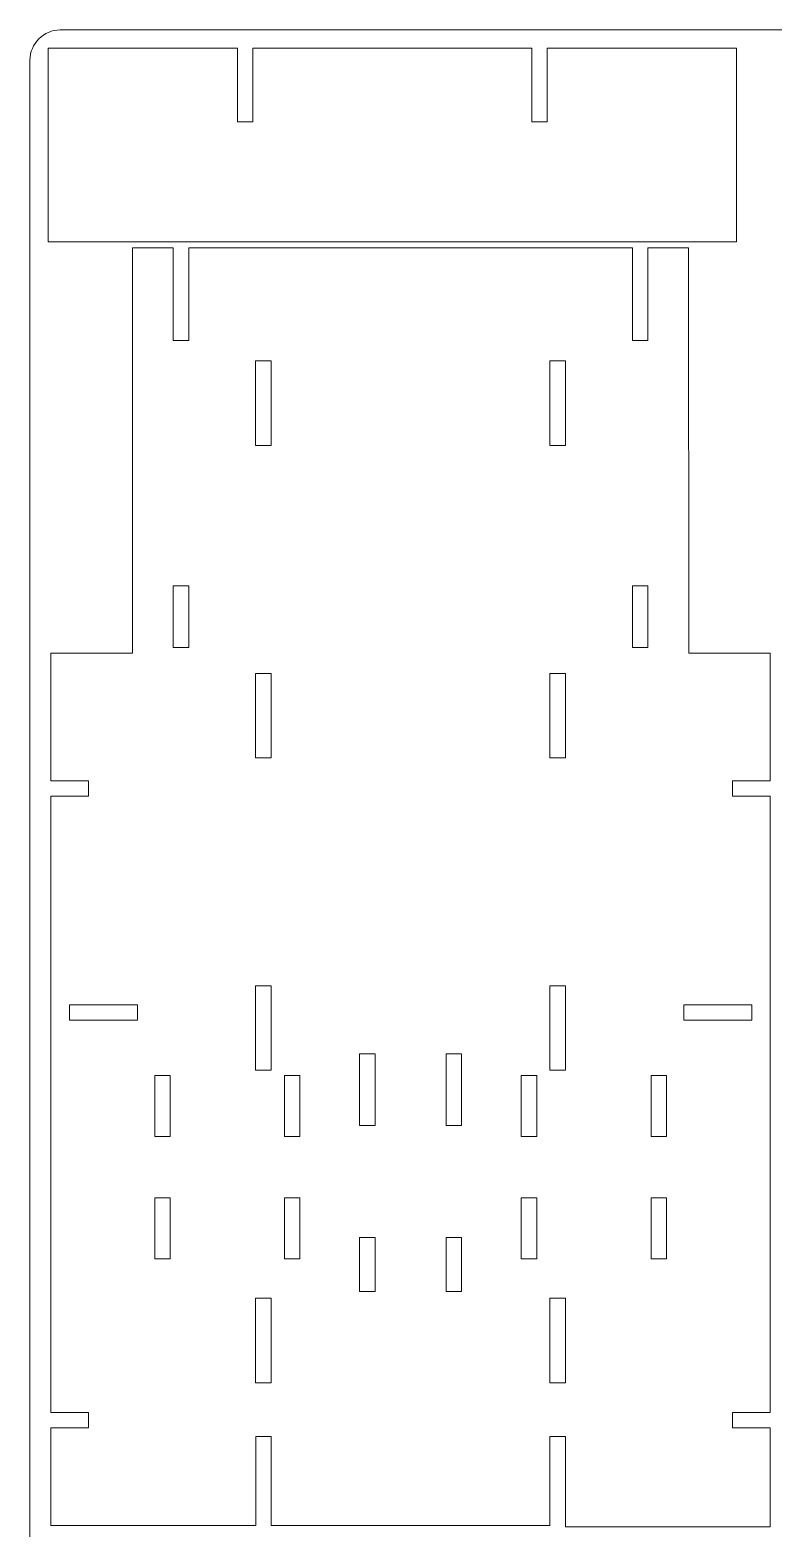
# Model space of a CAD drawing. Header units: centimetres. Extents: x -10 to 98, y 3 to 108.
# Drawn here: x -10.32 to 4.28, y 78.5 to 107.92 of the extents above; entities that cross this region are included whole.
import ezdxf

# ---------------------------------------------------------------- set-up
doc = ezdxf.new("R2010")
doc.units = ezdxf.units.CM
doc.header["$MEASUREMENT"] = 0
doc.layers.add('Camada 1', color=7, linetype='Continuous')

msp = doc.modelspace()

# ---------------------------------------------------------------- linework, layer by layer
at = {"layer": 'Camada 1', "color": 5, "lineweight": 9}
for points in [[(-9.72288, 107.91719), (-10.05012, 107.91719), (-10.31787, 107.64944), (-10.31787, 107.32219)], [(-9.72288, 107.91719), (-9.72288, 107.91719), (23.59712, 107.91719), (23.59712, 107.91719)], [(-10.31787, 56.15219), (-10.31787, 56.15219), (-10.31787, 107.32219), (-10.31787, 107.32219)]]:
    msp.add_open_spline(points, degree=3, dxfattribs=at)
at = {"layer": 'Camada 1', "color": 3, "lineweight": 9}
for points in [[(-6.24121, 107.56019), (-6.24121, 107.56019), (-9.96087, 107.56019), (-9.96087, 107.56019)], [(-9.96087, 107.56019), (-9.96087, 106.29276), (-9.96087, 105.02533), (-9.96087, 103.75789)], [(-6.24121, 106.11553), (-6.24121, 106.11553), (-6.24121, 107.56019), (-6.24121, 107.56019)], [(-0.46137, 107.56019), (-0.46137, 107.56019), (-5.93993, 107.56019), (-5.93993, 107.56019)], [(-5.93993, 107.56019), (-5.93993, 107.56019), (-5.93993, 106.11553), (-5.93993, 106.11553)], [(-0.46137, 106.11553), (-0.46137, 106.11553), (-0.46137, 107.56019), (-0.46137, 107.56019)], [(3.55956, 107.56019), (3.55956, 107.56019), (-0.16009, 107.56019), (-0.16009, 107.56019)], [(-0.16009, 107.56019), (-0.16009, 107.56019), (-0.16009, 106.11553), (-0.16009, 106.11553)], [(3.55956, 103.75789), (3.55956, 103.75789), (3.55956, 107.56019), (3.55956, 107.56019)], [(-5.93993, 106.11553), (-5.93993, 106.11553), (-6.24121, 106.11553), (-6.24121, 106.11553)], [(-0.16009, 106.11553), (-0.16009, 106.11553), (-0.46137, 106.11553), (-0.46137, 106.11553)], [(-9.96087, 103.75789), (-9.96087, 103.75789), (3.55956, 103.75789), (3.55956, 103.75789)], [(-8.30421, 95.67511), (-8.30421, 95.67511), (-8.30421, 103.63889), (-8.30421, 103.63889)], [(-8.30421, 103.63889), (-8.30421, 103.63889), (-7.5033, 103.63889), (-7.5033, 103.63889)], [(-7.5033, 103.63889), (-7.5033, 103.63889), (-7.5033, 101.81812), (-7.5033, 101.81812)], [(-7.19983, 101.81812), (-7.19983, 101.81812), (-7.19983, 103.63889), (-7.19983, 103.63889)], [(-7.19983, 103.63889), (-7.19983, 103.63889), (1.51251, 103.63889), (1.51251, 103.63889)], [(1.51251, 103.63889), (1.51251, 103.63889), (1.51251, 101.81812), (1.51251, 101.81812)], [(1.81597, 103.63889), (1.81597, 103.63889), (2.61806, 103.63889), (2.61806, 103.63889)], [(1.81597, 101.81812), (1.81597, 101.81812), (1.81597, 103.63889), (1.81597, 103.63889)], [(2.61806, 103.63889), (2.61806, 103.63889), (2.61925, 95.67511), (2.61925, 95.67511)], [(-7.5033, 101.81812), (-7.5033, 101.81812), (-7.19983, 101.81812), (-7.19983, 101.81812)], [(1.51251, 101.81812), (1.51251, 101.81812), (1.81597, 101.81812), (1.81597, 101.81812)], [(-9.90601, 93.17066), (-9.90601, 93.17066), (-9.90601, 95.67511), (-9.90601, 95.67511)], [(-9.90601, 95.67511), (-9.90601, 95.67511), (-8.30421, 95.67511), (-8.30421, 95.67511)], [(2.61925, 95.67511), (2.61925, 95.67511), (4.22106, 95.67511), (4.22106, 95.67511)], [(4.22106, 95.67511), (4.22106, 95.67511), (4.22106, 93.17066), (4.22106, 93.17066)], [(-9.167, 93.17066), (-9.167, 93.17066), (-9.90601, 93.17066), (-9.90601, 93.17066)], [(-9.167, 92.86721), (-9.167, 92.86721), (-9.167, 93.17066), (-9.167, 93.17066)], [(4.22106, 93.17066), (4.22106, 93.17066), (3.48085, 93.17066), (3.48085, 93.17066)], [(3.48085, 93.17066), (3.48085, 93.17066), (3.48085, 92.86721), (3.48085, 92.86721)], [(-9.90601, 80.76803), (-9.90601, 80.76803), (-9.90601, 92.86721), (-9.90601, 92.86721)], [(-9.90601, 92.86721), (-9.90601, 92.86721), (-9.167, 92.86721), (-9.167, 92.86721)], [(3.48085, 92.86721), (3.48085, 92.86721), (4.22106, 92.86721), (4.22106, 92.86721)], [(4.22106, 92.86721), (4.22106, 92.86721), (4.22106, 80.76803), (4.22106, 80.76803)], [(-9.167, 80.76803), (-9.167, 80.76803), (-9.90601, 80.76803), (-9.90601, 80.76803)], [(-9.167, 80.46458), (-9.167, 80.46458), (-9.167, 80.76803), (-9.167, 80.76803)], [(4.22106, 80.76803), (4.22106, 80.76803), (3.48085, 80.76803), (3.48085, 80.76803)], [(3.48085, 80.76803), (3.48085, 80.76803), (3.48085, 80.46458), (3.48085, 80.46458)], [(-9.90601, 78.54444), (-9.90601, 78.54444), (-9.90601, 80.46458), (-9.90601, 80.46458)], [(-9.90601, 80.46458), (-9.90601, 80.46458), (-9.167, 80.46458), (-9.167, 80.46458)], [(3.48085, 80.46458), (3.48085, 80.46458), (4.22106, 80.46458), (4.22106, 80.46458)], [(4.22106, 80.46458), (4.22106, 80.46458), (4.22106, 78.51945), (4.22106, 78.51945)], [(-5.58018, 80.29618), (-5.58018, 80.29618), (-5.88364, 80.29618), (-5.88364, 80.29618)], [(-5.88364, 80.29618), (-5.88364, 80.29618), (-5.88364, 78.54444), (-5.88364, 78.54444)], [(-5.58018, 78.54444), (-5.58018, 78.54444), (-5.58018, 80.29618), (-5.58018, 80.29618)], [(0.1975, 80.29618), (0.1975, 80.29618), (-0.10597, 80.29618), (-0.10597, 80.29618)], [(-0.10597, 80.29618), (-0.10597, 80.29618), (-0.10597, 78.54444), (-0.10597, 78.54444)], [(0.1975, 78.51945), (0.1975, 78.51945), (0.1975, 80.29618), (0.1975, 80.29618)], [(-5.88364, 78.54444), (-5.88364, 78.54444), (-9.90601, 78.54444), (-9.90601, 78.54444)], [(-0.10597, 78.54444), (-0.10597, 78.54444), (-5.58018, 78.54444), (-5.58018, 78.54444)], [(4.22106, 78.51945), (4.22106, 78.51945), (0.1975, 78.51945), (0.1975, 78.51945)]]:
    msp.add_open_spline(points, degree=3, dxfattribs=at)
at = {"layer": 'Camada 1', "lineweight": 9}
for points in [[(-5.58018, 101.41589), (-5.58018, 101.41589), (-5.88602, 101.41589), (-5.88602, 101.41589)], [(-5.88602, 101.41589), (-5.88602, 101.41589), (-5.88602, 99.75935), (-5.88602, 99.75935)], [(-5.58018, 99.75935), (-5.58018, 99.75935), (-5.58018, 101.41589), (-5.58018, 101.41589)], [(-0.10597, 99.75935), (-0.10597, 99.75935), (-0.10597, 101.41589), (-0.10597, 101.41589)], [(-0.10597, 101.41589), (-0.10597, 101.41589), (0.19989, 101.41589), (0.19989, 101.41589)], [(0.19989, 101.41589), (0.19989, 101.41589), (0.19989, 99.75935), (0.19989, 99.75935)], [(-5.88602, 99.75935), (-5.88602, 99.75935), (-5.58018, 99.75935), (-5.58018, 99.75935)], [(0.19989, 99.75935), (0.19989, 99.75935), (-0.10597, 99.75935), (-0.10597, 99.75935)], [(-7.5033, 96.99963), (-7.5033, 96.99963), (-7.19983, 96.99963), (-7.19983, 96.99963)], [(-7.5033, 95.7858), (-7.5033, 95.7858), (-7.5033, 96.99963), (-7.5033, 96.99963)], [(-7.19983, 96.99963), (-7.19983, 96.99963), (-7.19983, 95.7858), (-7.19983, 95.7858)], [(1.51251, 96.99963), (1.51251, 96.99963), (1.81597, 96.99963), (1.81597, 96.99963)], [(1.51251, 95.7858), (1.51251, 95.7858), (1.51251, 96.99963), (1.51251, 96.99963)], [(1.81597, 96.99963), (1.81597, 96.99963), (1.81597, 95.7858), (1.81597, 95.7858)], [(-7.19983, 95.7858), (-7.19983, 95.7858), (-7.5033, 95.7858), (-7.5033, 95.7858)], [(1.81597, 95.7858), (1.81597, 95.7858), (1.51251, 95.7858), (1.51251, 95.7858)], [(-5.58018, 95.28002), (-5.58018, 95.28002), (-5.88602, 95.28002), (-5.88602, 95.28002)], [(-5.88602, 95.28002), (-5.88602, 95.28002), (-5.88602, 93.62348), (-5.88602, 93.62348)], [(-5.58018, 93.62348), (-5.58018, 93.62348), (-5.58018, 95.28002), (-5.58018, 95.28002)], [(-0.10597, 95.28002), (-0.10597, 95.28002), (0.19989, 95.28002), (0.19989, 95.28002)], [(-0.10597, 93.62348), (-0.10597, 93.62348), (-0.10597, 95.28002), (-0.10597, 95.28002)], [(0.19989, 95.28002), (0.19989, 95.28002), (0.19989, 93.62348), (0.19989, 93.62348)], [(-5.88602, 93.62348), (-5.88602, 93.62348), (-5.58018, 93.62348), (-5.58018, 93.62348)], [(0.19989, 93.62348), (0.19989, 93.62348), (-0.10597, 93.62348), (-0.10597, 93.62348)], [(-5.58018, 89.14297), (-5.58018, 89.14297), (-5.88602, 89.14297), (-5.88602, 89.14297)], [(-5.88602, 89.14297), (-5.88602, 89.14297), (-5.88602, 87.48762), (-5.88602, 87.48762)], [(-5.58018, 87.48762), (-5.58018, 87.48762), (-5.58018, 89.14297), (-5.58018, 89.14297)], [(-0.10597, 87.48762), (-0.10597, 87.48762), (-0.10597, 89.14297), (-0.10597, 89.14297)], [(-0.10597, 89.14297), (-0.10597, 89.14297), (0.19989, 89.14297), (0.19989, 89.14297)], [(0.19989, 89.14297), (0.19989, 89.14297), (0.19989, 87.48762), (0.19989, 87.48762)], [(-9.54186, 88.4706), (-9.54186, 88.4706), (-9.54186, 88.77405), (-9.54186, 88.77405)], [(-9.54186, 88.77405), (-9.54186, 88.77405), (-8.20781, 88.77405), (-8.20781, 88.77405)], [(-8.20781, 88.77405), (-8.20781, 88.77405), (-8.20781, 88.4706), (-8.20781, 88.4706)], [(3.85691, 88.77405), (3.85691, 88.77405), (2.52167, 88.77405), (2.52167, 88.77405)], [(2.52167, 88.77405), (2.52167, 88.77405), (2.52167, 88.4706), (2.52167, 88.4706)], [(3.85691, 88.4706), (3.85691, 88.4706), (3.85691, 88.77405), (3.85691, 88.77405)], [(-8.20781, 88.4706), (-8.20781, 88.4706), (-9.54186, 88.4706), (-9.54186, 88.4706)], [(2.52167, 88.4706), (2.52167, 88.4706), (3.85691, 88.4706), (3.85691, 88.4706)], [(-3.53926, 87.80655), (-3.53926, 87.80655), (-3.84271, 87.80655), (-3.84271, 87.80655)], [(-3.84271, 87.80655), (-3.84271, 87.80655), (-3.84271, 86.4023), (-3.84271, 86.4023)], [(-3.53926, 86.4023), (-3.53926, 86.4023), (-3.53926, 87.80655), (-3.53926, 87.80655)], [(-2.14689, 87.80655), (-2.14689, 87.80655), (-1.84343, 87.80655), (-1.84343, 87.80655)], [(-2.14689, 86.4023), (-2.14689, 86.4023), (-2.14689, 87.80655), (-2.14689, 87.80655)], [(-1.84343, 87.80655), (-1.84343, 87.80655), (-1.84343, 86.4023), (-1.84343, 86.4023)], [(-7.56518, 87.3829), (-7.56518, 87.3829), (-7.86865, 87.3829), (-7.86865, 87.3829)], [(-7.86865, 87.3829), (-7.86865, 87.3829), (-7.86865, 86.18334), (-7.86865, 86.18334)], [(-7.56518, 86.18334), (-7.56518, 86.18334), (-7.56518, 87.3829), (-7.56518, 87.3829)], [(-5.88602, 87.48762), (-5.88602, 87.48762), (-5.58018, 87.48762), (-5.58018, 87.48762)], [(-5.01729, 87.3829), (-5.01729, 87.3829), (-5.32074, 87.3829), (-5.32074, 87.3829)], [(-5.32074, 87.3829), (-5.32074, 87.3829), (-5.32074, 86.18334), (-5.32074, 86.18334)], [(-5.01729, 86.18334), (-5.01729, 86.18334), (-5.01729, 87.3829), (-5.01729, 87.3829)], [(-0.66885, 86.18334), (-0.66885, 86.18334), (-0.66885, 87.3829), (-0.66885, 87.3829)], [(-0.66885, 87.3829), (-0.66885, 87.3829), (-0.36539, 87.3829), (-0.36539, 87.3829)], [(-0.36539, 87.3829), (-0.36539, 87.3829), (-0.36539, 86.18334), (-0.36539, 86.18334)], [(0.19989, 87.48762), (0.19989, 87.48762), (-0.10597, 87.48762), (-0.10597, 87.48762)], [(1.88023, 87.3829), (1.88023, 87.3829), (2.1837, 87.3829), (2.1837, 87.3829)], [(1.88023, 86.18334), (1.88023, 86.18334), (1.88023, 87.3829), (1.88023, 87.3829)], [(2.1837, 87.3829), (2.1837, 87.3829), (2.1837, 86.18334), (2.1837, 86.18334)], [(-3.84271, 86.4023), (-3.84271, 86.4023), (-3.53926, 86.4023), (-3.53926, 86.4023)], [(-1.84343, 86.4023), (-1.84343, 86.4023), (-2.14689, 86.4023), (-2.14689, 86.4023)], [(-7.86865, 86.18334), (-7.86865, 86.18334), (-7.56518, 86.18334), (-7.56518, 86.18334)], [(-5.32074, 86.18334), (-5.32074, 86.18334), (-5.01729, 86.18334), (-5.01729, 86.18334)], [(-0.36539, 86.18334), (-0.36539, 86.18334), (-0.66885, 86.18334), (-0.66885, 86.18334)], [(2.1837, 86.18334), (2.1837, 86.18334), (1.88023, 86.18334), (1.88023, 86.18334)], [(-7.56518, 84.98377), (-7.56518, 84.98377), (-7.86865, 84.98377), (-7.86865, 84.98377)], [(-7.86865, 84.98377), (-7.86865, 84.98377), (-7.86865, 83.78302), (-7.86865, 83.78302)], [(-7.56518, 83.78302), (-7.56518, 83.78302), (-7.56518, 84.98377), (-7.56518, 84.98377)], [(-5.32074, 84.98377), (-5.32074, 84.98377), (-5.32074, 83.78302), (-5.32074, 83.78302)], [(-5.01729, 84.98377), (-5.01729, 84.98377), (-5.32074, 84.98377), (-5.32074, 84.98377)], [(-5.01729, 83.78302), (-5.01729, 83.78302), (-5.01729, 84.98377), (-5.01729, 84.98377)], [(-0.66885, 83.78302), (-0.66885, 83.78302), (-0.66885, 84.98377), (-0.66885, 84.98377)], [(-0.66885, 84.98377), (-0.66885, 84.98377), (-0.36539, 84.98377), (-0.36539, 84.98377)], [(-0.36539, 84.98377), (-0.36539, 84.98377), (-0.36539, 83.78302), (-0.36539, 83.78302)], [(1.88023, 83.78302), (1.88023, 83.78302), (1.88023, 84.98377), (1.88023, 84.98377)], [(1.88023, 84.98377), (1.88023, 84.98377), (2.1837, 84.98377), (2.1837, 84.98377)], [(2.1837, 84.98377), (2.1837, 84.98377), (2.1837, 83.78302), (2.1837, 83.78302)], [(-3.53926, 84.20429), (-3.53926, 84.20429), (-3.84271, 84.20429), (-3.84271, 84.20429)], [(-3.84271, 84.20429), (-3.84271, 84.20429), (-3.84271, 83.1392), (-3.84271, 83.1392)], [(-3.53926, 83.1392), (-3.53926, 83.1392), (-3.53926, 84.20429), (-3.53926, 84.20429)], [(-2.14689, 83.1392), (-2.14689, 83.1392), (-2.14689, 84.20429), (-2.14689, 84.20429)], [(-2.14689, 84.20429), (-2.14689, 84.20429), (-1.84343, 84.20429), (-1.84343, 84.20429)], [(-1.84343, 84.20429), (-1.84343, 84.20429), (-1.84343, 83.1392), (-1.84343, 83.1392)], [(-7.86865, 83.78302), (-7.86865, 83.78302), (-7.56518, 83.78302), (-7.56518, 83.78302)], [(-5.32074, 83.78302), (-5.32074, 83.78302), (-5.01729, 83.78302), (-5.01729, 83.78302)], [(-0.36539, 83.78302), (-0.36539, 83.78302), (-0.66885, 83.78302), (-0.66885, 83.78302)], [(2.1837, 83.78302), (2.1837, 83.78302), (1.88023, 83.78302), (1.88023, 83.78302)], [(-5.58018, 83.0071), (-5.58018, 83.0071), (-5.88602, 83.0071), (-5.88602, 83.0071)], [(-5.88602, 83.0071), (-5.88602, 83.0071), (-5.88602, 81.35057), (-5.88602, 81.35057)], [(-5.58018, 81.35057), (-5.58018, 81.35057), (-5.58018, 83.0071), (-5.58018, 83.0071)], [(-3.84271, 83.1392), (-3.84271, 83.1392), (-3.53926, 83.1392), (-3.53926, 83.1392)], [(-1.84343, 83.1392), (-1.84343, 83.1392), (-2.14689, 83.1392), (-2.14689, 83.1392)], [(-0.10597, 81.35057), (-0.10597, 81.35057), (-0.10597, 83.0071), (-0.10597, 83.0071)], [(-0.10597, 83.0071), (-0.10597, 83.0071), (0.19989, 83.0071), (0.19989, 83.0071)], [(0.19989, 83.0071), (0.19989, 83.0071), (0.19989, 81.35057), (0.19989, 81.35057)], [(-5.88602, 81.35057), (-5.88602, 81.35057), (-5.58018, 81.35057), (-5.58018, 81.35057)], [(0.19989, 81.35057), (0.19989, 81.35057), (-0.10597, 81.35057), (-0.10597, 81.35057)]]:
    msp.add_open_spline(points, degree=3, dxfattribs=at)

doc.saveas('drawing.dxf')
